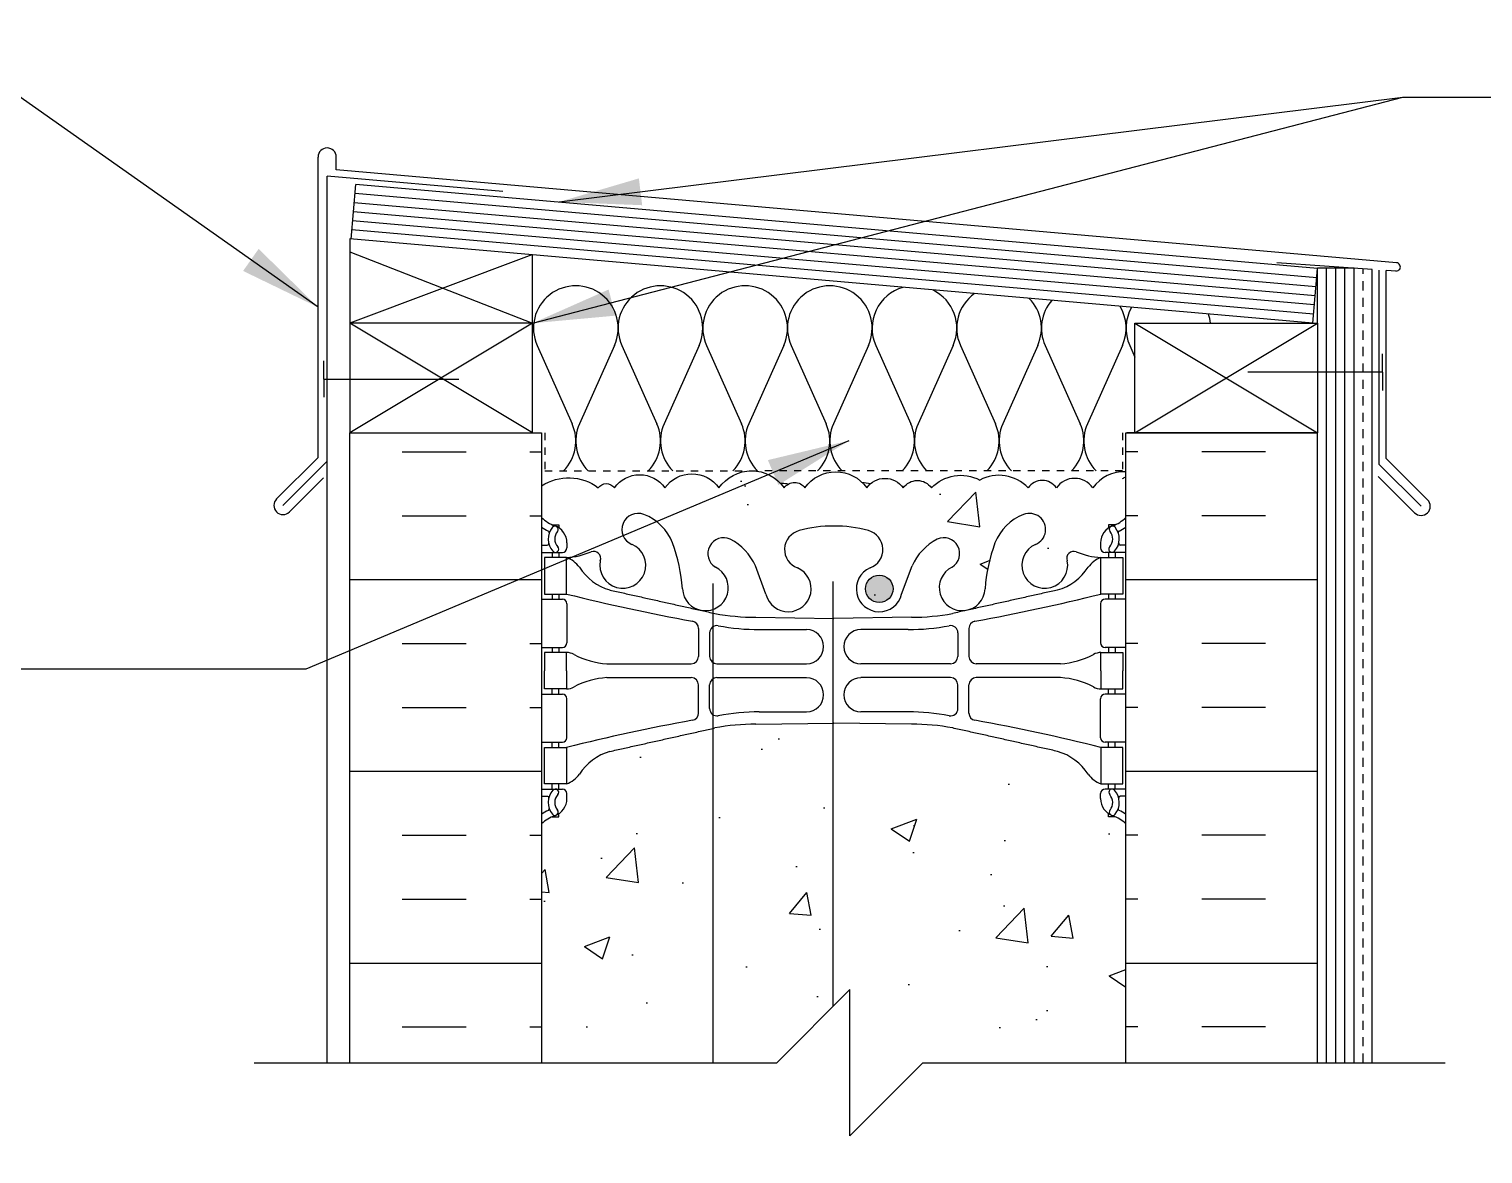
# Model space of a CAD drawing. Header units: inches. Extents: x 193.4 to 284.6, y 120.6 to 197.
# Drawn here: x 248.4 to 268.31, y 181.28 to 196.68 of the extents above; entities that cross this region are included whole.
import ezdxf

# ---------------------------------------------------------------- set-up
doc = ezdxf.new("R2010")
doc.units = ezdxf.units.IN
doc.header["$LTSCALE"] = 0.5
doc.header["$MEASUREMENT"] = 0
doc.linetypes.add('DASHED2', pattern=[0.375, 0.25, -0.125])
for name, color, linetype in [('HATCH', 12, 'Continuous'), ('line25', 2, 'Continuous'), ('LINE3', 3, 'Continuous'), ('LINE50', 5, 'Continuous'), ('LINE9', 9, 'Continuous'), ('TEXT', 4, 'Continuous'), ('Web_Edge', 9, 'Continuous')]:
    doc.layers.add(name, color=color, linetype=linetype)
doc.styles.add('DIM', font='romans.shx', dxfattribs={"width": 0.7})
doc.dimstyles.new('ext_12', dxfattribs={"dimscale": 12, "dimtxt": 0.09375, "dimasz": 0.09375, "dimexe": 0.09375, "dimexo": 0.0625, "dimgap": 0.0625, "dimtad": 1, "dimdec": 1, "dimzin": 2, "dimdsep": 46, "dimlunit": 4, "dimtxsty": 'DIM', "dimcen": 0.09, "dimdle": 0.09375, "dimclrt": 4, "dimadec": 0, "dimazin": 0, "dimtfac": 1, "dimtdec": 1, "dimtmove": 2, "dimatfit": 3, "dimfxl": 1, "dimfrac": 2, "dimtolj": 1, "dimtzin": 0, "dimarcsym": 0})

msp = doc.modelspace()

# ---------------------------------------------------------------- hatches: boundary and pattern name
at = {"layer": 'HATCH'}
h = msp.add_hatch(dxfattribs=at)
h.set_pattern_fill('INSUL', color=256, scale=7, style=0)
h.set_pattern_definition([(0, (-2670.7382, -222.982), (0, 2.625), []), (0, (-2670.7382, -222.107), (0, 2.625), [0.875, -0.875]), (0, (-2670.7382, -221.232), (0, 2.625), [0.875, -0.875])])
h.paths.add_polyline_path([(255.423, 191.155), (252.798, 191.155), (252.798, 182.53), (255.423, 182.53)])
h = msp.add_hatch(dxfattribs=at)
h.set_pattern_fill('INSUL', color=256, scale=7, style=0)
h.set_pattern_definition([(180, (3189.585, -222.982), (0, 2.625), []), (180, (3189.585, -222.107), (0, 2.625), [0.875, -0.875]), (180, (3189.585, -221.232), (0, 2.625), [0.875, -0.875])])
h.paths.add_polyline_path([(266.048, 191.155), (263.423, 191.155), (263.423, 182.53), (266.048, 182.53)])
h = msp.add_hatch(dxfattribs=at)
h.set_pattern_fill('AR-CONC', color=256, scale=0.5)
h.set_pattern_definition([(50, (0, 0), (3.5863, -0.31376), [0.375, -4.125]), (355, (0, 0), (-0.693757, 3.76096), [0.3, -3.3]), (100.4514, (0.299, -0.026), (2.892544, 3.4472), [0.3187, -3.50571]), (46.1842, (0, 1), (5.336207, -0.827596), [0.5625, -6.1875]), (96.6356, (0.4447, 0.931), (4.67331, 4.87059), [0.47805, -5.25857]), (351.1842, (0, 1), (4.67331, 4.87059), [0.45, -4.95]), (21, (0.5, 0.75), (2.984535, -2.013094), [0.375, -4.125]), (326, (0.5, 0.75), (1.216577, 3.62575), [0.3, -3.3]), (71.4514, (0.7487, 0.5822), (4.201112, 1.612656), [0.3187, -3.50571]), (37.5, (0, 0), (0.0607993, 1.6644693), [0, -3.26, 0, -3.35, 0, -3.3125]), (7.5, (0, 0), (1.315348, 1.972059), [0, -1.91, 0, -3.185, 0, -1.2625]), (327.5, (-1.115, 0), (2.669112, -0.1127744), [0, -1.25, 0, -3.9, 0, -5.175]), (317.5, (-1.615, 0), (2.915931, 0.500525), [0, -1.625, 0, -2.59, 0, -3.675])])
edge = h.paths.add_edge_path()
edge.add_arc((263.077, 146.44), 0.5, 46.2109, 66.4218)
edge.add_line((263.277, 146.899), (263.187, 146.899))
edge.add_line((263.187, 146.899), (263.187, 146.94))
edge.add_arc((263.327, 147.147), 0.25, 180, 235.9442, ccw=False)
edge.add_line((263.077, 147.147), (263.077, 147.215))
edge.add_arc((263.14, 147.215), 0.0625, 90, 180, ccw=False)
edge.add_line((263.14, 147.277), (263.187, 147.277))
edge.add_line((263.187, 147.277), (263.187, 147.347))
edge.add_line((263.187, 147.347), (263.082, 147.347))
edge.add_arc((263.205, 147.69), 0.364, 214.9775, 250.3387, ccw=False)
edge.add_arc((262.282, 147.079), 0.743, 32.7919, 73.8107)
edge.add_spline(control_points=[(262.489, 147.793), (261.052, 148.113)], knot_values=[0, 0, 1, 1], degree=1, periodic=0)
edge.add_arc((260.495, 145.182), 2.984, 79.2546, 90.0995)
edge.add_line((260.49, 148.166), (259.423, 148.181))
edge.add_line((259.423, 148.181), (258.357, 148.166))
edge.add_arc((258.352, 145.182), 2.984, 89.9005, 100.7454)
edge.add_spline(control_points=[(257.795, 148.113), (256.358, 147.793)], knot_values=[0, 0, 1, 1], degree=1, periodic=0)
edge.add_arc((256.565, 147.079), 0.743, 106.1893, 147.2081)
edge.add_arc((255.642, 147.69), 0.364, 289.6613, 325.0225, ccw=False)
edge.add_line((255.764, 147.347), (255.659, 147.347))
edge.add_line((255.659, 147.347), (255.659, 147.277))
edge.add_line((255.659, 147.277), (255.707, 147.277))
edge.add_arc((255.707, 147.215), 0.0625, 0, 90, ccw=False)
edge.add_line((255.769, 147.215), (255.769, 147.147))
edge.add_arc((255.519, 147.147), 0.25, 304.0558, 360, ccw=False)
edge.add_line((255.659, 146.94), (255.659, 146.899))
edge.add_line((255.659, 146.899), (255.569, 146.899))
edge.add_arc((255.769, 146.44), 0.5, 113.5782, 133.7891)
edge.add_line((255.423, 146.801), (255.423, 144.028))
edge.add_line((255.423, 144.028), (258.387, 144.028))
edge.add_line((258.387, 144.028), (259.387, 145.028))
edge.add_line((259.387, 145.028), (259.387, 143.028))
edge.add_line((259.387, 143.028), (260.387, 144.028))
edge.add_line((260.387, 144.028), (263.423, 144.028))
edge.add_line((263.423, 144.028), (263.423, 146.801))
h.paths.add_polyline_path([(263.423, 153.644), (263.343, 153.564), (263.253, 153.564), (263.223, 153.594), (263.073, 153.594, -0.414214), (263.023, 153.644), (262.923, 153.644), (262.923, 154.205, 0.390098), (262.648, 154.504), (259.44, 154.688, 0.020761), (259.423, 154.688, 0.020761), (259.407, 154.688), (256.199, 154.504, 0.390098), (255.923, 154.205), (255.923, 153.644), (255.823, 153.644, -0.414214), (255.773, 153.594), (255.623, 153.594), (255.593, 153.564), (255.503, 153.564), (255.423, 153.644), (255.423, 153.028), (255.423, 150.994, 0.088416), (255.569, 150.896), (255.659, 150.896), (255.659, 150.855, -0.249069), (255.769, 150.647), (255.769, 150.58, -0.414214), (255.707, 150.517), (255.659, 150.517), (255.659, 150.447), (255.764, 150.447, 0.087457), (256.102, 150.526, -0.638777), (256.226, 150.403, 2.087231), (256.66, 150.627, -1), (256.824, 151.036, -0.21345), (257.216, 150.647, -0.068226), (257.352, 150.019, 1.753171), (257.803, 150.315, -0.940793), (258.006, 150.699, -0.173075), (258.352, 150.332), (258.495, 149.945, 1.612474), (258.926, 150.305, -0.734872), (258.949, 150.816, -0.068475), (259.423, 150.878, -0.068475), (259.898, 150.816, -0.734872), (259.921, 150.305, 1.612474), (260.352, 149.945), (260.495, 150.332, -0.173075), (260.841, 150.699, -0.940793), (261.044, 150.315, 1.753171), (261.495, 150.019, -0.068226), (261.631, 150.647, -0.21345), (262.023, 151.036, -1), (262.187, 150.627, 2.087231), (262.62, 150.403, -0.638777), (262.745, 150.526, 0.087457), (263.082, 150.447), (263.187, 150.447), (263.187, 150.517), (263.14, 150.517, -0.414214), (263.077, 150.58), (263.077, 150.647, -0.249069), (263.187, 150.855), (263.187, 150.896), (263.277, 150.896, 0.088416), (263.423, 150.994), (263.423, 153.028)])
h.paths.add_polyline_path([(262.923, 156.484), (263.023, 156.484, -0.414214), (263.073, 156.534), (263.223, 156.534), (263.253, 156.564), (263.343, 156.564), (263.423, 156.484), (263.423, 156.673), (263.058, 156.673), (263.058, 157.346, 0.035013), (263.002, 157.276, 0.520567), (262.451, 157.159, 0.520567), (261.43, 157.254, 0.520567), (260.409, 157.159, 0.520567), (259.858, 157.276, 0.520567), (258.807, 157.276, 0.520567), (258.587, 157.276, 0.520567), (258.19, 157.276, 0.520567), (257.536, 157.276, 0.520567), (257.154, 157.276, 0.520567), (256.633, 157.276, 0.520567), (256.131, 157.276, 0.328601), (255.788, 157.392), (255.788, 156.673), (255.423, 156.673), (255.423, 156.484), (255.503, 156.564), (255.593, 156.564), (255.623, 156.534), (255.773, 156.534, -0.414214), (255.823, 156.484), (255.923, 156.484), (255.923, 155.923, 0.390098), (256.199, 155.624), (259.407, 155.44, 0.020761), (259.423, 155.44, 0.020761), (259.44, 155.44), (262.648, 155.624, 0.390098), (262.923, 155.923)])
h.paths.add_polyline_path([(262.923, 154.997), (262.923, 155.131, 0.438748), (262.599, 155.43), (259.807, 155.281, 0.390098), (259.623, 155.082), (259.623, 155.046, 0.390098), (259.807, 154.847), (262.599, 154.698, 0.438748)])
h.paths.add_polyline_path([(259.223, 155.046), (259.223, 155.082, 0.390098), (259.04, 155.281), (256.248, 155.43, 0.438748), (255.923, 155.131), (255.923, 154.997, 0.438748), (256.248, 154.698), (259.04, 154.847, 0.390098)])
h.paths.add_polyline_path([(263.423, 164.278), (263.423, 165.778), (282.319, 165.778), (282.319, 167.778), (263.423, 167.778), (263.423, 167.83, 0.04026), (263.399, 167.8, 0.520567), (262.745, 167.8, 0.520567), (262.363, 167.8, 0.520567), (261.841, 167.8, 0.520567), (261.34, 167.8, 0.297004), (261.031, 167.924, 0.297004), (260.722, 167.8, 0.520567), (260.221, 167.8, 0.520567), (259.699, 167.8, 0.520567), (259.317, 167.8, 0.520567), (258.663, 167.8, 0.520567), (258.266, 167.8, 0.520567), (258.046, 167.8, 0.520567), (256.996, 167.8, 0.520567), (256.445, 167.682, 0.411465), (255.423, 167.923), (255.423, 167.383), (255.788, 167.383), (255.788, 166.183), (255.423, 166.183), (255.423, 165.433), (255.788, 165.433), (255.788, 164.233), (255.423, 164.233), (255.423, 163.483), (255.788, 163.483), (255.788, 162.403), (255.423, 162.403), (255.423, 161.653), (255.788, 161.653), (255.788, 160.573), (255.423, 160.573), (255.423, 159.823), (255.788, 159.823), (255.788, 158.623), (255.423, 158.623), (255.423, 157.873), (255.788, 157.873), (255.788, 157.392, -0.328601), (256.131, 157.276, -0.520567), (256.633, 157.276, -0.520567), (257.154, 157.276, -0.520567), (257.536, 157.276, -0.520567), (258.19, 157.276, -0.520567), (258.587, 157.276, -0.520567), (258.807, 157.276, -0.520567), (259.858, 157.276, -0.520567), (260.409, 157.159, -0.520567), (261.43, 157.254, -0.520567), (262.451, 157.159, -0.520567), (263.002, 157.276, -0.035013), (263.058, 157.346), (263.058, 157.873), (263.423, 157.873), (263.423, 159.778)])
h.paths.add_polyline_path([(262.923, 168.669, 0.390098), (262.648, 168.968), (259.44, 169.152, 0.020761), (259.423, 169.152, 0.020761), (259.407, 169.152), (256.199, 168.968, 0.390098), (255.923, 168.669), (255.923, 168.108), (255.823, 168.108, -0.414214), (255.773, 168.058), (255.623, 168.058), (255.593, 168.028), (255.503, 168.028), (255.423, 168.108), (255.423, 167.923, -0.411465), (256.445, 167.682, -0.520567), (256.996, 167.8, -0.520567), (258.046, 167.8, -0.520567), (258.266, 167.8, -0.520567), (258.663, 167.8, -0.520567), (259.317, 167.8, -0.520567), (259.699, 167.8, -0.520567), (260.221, 167.8, -0.520567), (260.722, 167.8, -0.297004), (261.031, 167.924, -0.297004), (261.34, 167.8, -0.520567), (261.841, 167.8, -0.520567), (262.363, 167.8, -0.520567), (262.745, 167.8, -0.520567), (263.399, 167.8, -0.04026), (263.423, 167.83), (263.423, 168.108), (263.343, 168.028), (263.253, 168.028), (263.223, 168.058), (263.073, 168.058, -0.414214), (263.023, 168.108), (262.923, 168.108)])
h.paths.add_polyline_path([(259.04, 169.745), (256.248, 169.894, 0.438748), (255.923, 169.595), (255.923, 169.461, 0.438748), (256.248, 169.162), (259.04, 169.311, 0.390098), (259.223, 169.51), (259.223, 169.546, 0.390098)])
h.paths.add_polyline_path([(262.599, 169.894), (259.807, 169.745, 0.390098), (259.623, 169.546), (259.623, 169.51, 0.390098), (259.807, 169.311), (262.599, 169.162, 0.438748), (262.923, 169.461), (262.923, 169.595, 0.438748)])
h.paths.add_polyline_path([(263.423, 173.062, 0.088416), (263.277, 173.16), (263.187, 173.16), (263.187, 173.201, -0.249069), (263.077, 173.409), (263.077, 173.476, -0.414214), (263.14, 173.539), (263.187, 173.539), (263.187, 173.609), (263.082, 173.609, 0.087457), (262.745, 173.53, -0.638777), (262.62, 173.653, 2.087231), (262.187, 173.428, -1), (262.023, 173.02, -0.21345), (261.631, 173.409, -0.068226), (261.495, 174.037, 1.753171), (261.044, 173.74, -0.940793), (260.841, 173.357, -0.173075), (260.495, 173.724), (260.352, 174.111, 1.612474), (259.921, 173.751, -0.734872), (259.898, 173.24, -0.068475), (259.423, 173.178, -0.068475), (258.949, 173.24, -0.734872), (258.926, 173.751, 1.612474), (258.495, 174.111), (258.352, 173.724, -0.173075), (258.006, 173.357, -0.940793), (257.803, 173.74, 1.753171), (257.352, 174.037, -0.068226), (257.216, 173.409, -0.21345), (256.824, 173.02, -1), (256.66, 173.428, 2.087231), (256.226, 173.653, -0.638777), (256.102, 173.53, 0.087457), (255.764, 173.609), (255.659, 173.609), (255.659, 173.539), (255.707, 173.539, -0.414214), (255.769, 173.476), (255.769, 173.409, -0.249069), (255.659, 173.201), (255.659, 173.16), (255.569, 173.16, 0.088416), (255.423, 173.062), (255.423, 171.028), (255.423, 170.948), (255.503, 171.028), (255.593, 171.028), (255.623, 170.998), (255.773, 170.998, -0.414214), (255.823, 170.948), (255.923, 170.948), (255.923, 170.387, 0.390098), (256.199, 170.088), (259.407, 169.904, 0.020761), (259.423, 169.904, 0.020761), (259.44, 169.904), (262.648, 170.088, 0.390098), (262.923, 170.387), (262.923, 170.948), (263.023, 170.948, -0.414214), (263.073, 170.998), (263.223, 170.998), (263.253, 171.028), (263.343, 171.028), (263.423, 170.948), (263.423, 171.028)])
h.paths.add_polyline_path([(263.423, 180.03), (260.642, 180.03), (259.642, 179.03), (259.642, 181.03), (258.642, 180.03), (255.423, 180.03), (255.423, 177.255, 0.088416), (255.569, 177.157), (255.659, 177.157), (255.659, 177.116, -0.249069), (255.769, 176.909), (255.769, 176.841, -0.414214), (255.707, 176.779), (255.659, 176.779), (255.659, 176.709), (255.764, 176.709), (255.764, 176.209, 0.015618), (257.489, 175.837, -0.362164), (257.571, 175.739), (257.571, 175.354, -0.414015), (257.472, 175.254), (256.317, 175.253, -0.104585), (255.856, 175.386, 0.109113), (255.764, 175.409), (255.764, 175.159), (255.764, 174.909, 0.109113), (255.856, 174.931, -0.104585), (256.317, 175.064), (257.472, 175.063, -0.414015), (257.571, 174.963), (257.571, 174.578, -0.362164), (257.489, 174.48, 0.015618), (255.764, 174.109), (255.764, 173.609, -0.087457), (256.102, 173.53, 0.638777), (256.226, 173.653, -2.126461), (256.652, 173.425, 0.951577), (256.812, 173.016, 0.218393), (257.216, 173.409, 0.068226), (257.352, 174.037, -1.753171), (257.803, 173.74, 0.940793), (258.006, 173.357, 0.173075), (258.352, 173.724), (258.495, 174.111, -1.612474), (258.926, 173.751, 0.726929), (258.944, 173.241, 0.06927), (259.423, 173.178, 0.06927), (259.903, 173.241, 0.726929), (259.921, 173.751, -1.612474), (260.352, 174.111), (260.495, 173.724, 0.173075), (260.841, 173.357, 0.940793), (261.044, 173.74, -1.753171), (261.495, 174.037, 0.068226), (261.631, 173.409, 0.218393), (262.035, 173.016, 0.951577), (262.195, 173.425, -2.126461), (262.62, 173.653, 0.638777), (262.745, 173.53, -0.087457), (263.082, 173.609), (263.082, 174.109, 0.015618), (261.357, 174.48, -0.362164), (261.275, 174.578), (261.275, 174.963, -0.414015), (261.375, 175.063), (262.53, 175.064, -0.104585), (262.991, 174.931, 0.109113), (263.082, 174.909), (263.082, 175.159), (263.082, 175.409, 0.109113), (262.991, 175.386, -0.104585), (262.53, 175.253), (261.375, 175.254, -0.414015), (261.275, 175.354), (261.275, 175.739, -0.362164), (261.357, 175.837, 0.015618), (263.082, 176.209), (263.082, 176.709), (263.187, 176.709), (263.187, 176.779), (263.14, 176.779, -0.414214), (263.077, 176.841), (263.077, 176.909, -0.249069), (263.187, 177.116), (263.187, 177.157), (263.277, 177.157, 0.088416), (263.423, 177.255)])
h.paths.add_polyline_path([(259.051, 175.722, -1), (259.051, 175.254), (257.824, 175.254, -0.414214), (257.724, 175.354), (257.724, 175.677, -0.470273), (257.843, 175.775, 0.047355), (258.404, 175.722)], flags=16)
h.paths.add_polyline_path([(259.796, 175.722), (260.443, 175.722, 0.047355), (261.004, 175.775, -0.470273), (261.123, 175.677), (261.123, 175.354, -0.414214), (261.023, 175.254), (259.796, 175.254, -1)], flags=16)
h.paths.add_polyline_path([(259.051, 175.063, -1), (259.051, 174.595), (258.404, 174.595, 0.047355), (257.843, 174.542, -0.470273), (257.724, 174.64), (257.724, 174.963, -0.414214), (257.824, 175.063)], flags=16)
h.paths.add_polyline_path([(259.796, 175.063), (261.023, 175.063, -0.414214), (261.123, 174.963), (261.123, 174.64, -0.470273), (261.004, 174.542, 0.047355), (260.443, 174.595), (259.796, 174.595, -1)], flags=16)
edge = h.paths.add_edge_path()
edge.add_arc((263.077, 185.44), 0.5, 46.2109, 66.4218)
edge.add_line((263.277, 185.898), (263.187, 185.898))
edge.add_line((263.187, 185.898), (263.187, 185.94))
edge.add_arc((263.327, 186.147), 0.25, 180, 235.9442, ccw=False)
edge.add_line((263.077, 186.147), (263.077, 186.214))
edge.add_arc((263.14, 186.214), 0.0625, 90, 180, ccw=False)
edge.add_line((263.14, 186.277), (263.187, 186.277))
edge.add_line((263.187, 186.277), (263.187, 186.347))
edge.add_line((263.187, 186.347), (263.082, 186.347))
edge.add_arc((263.205, 186.69), 0.364, 214.9775, 250.3387, ccw=False)
edge.add_arc((262.282, 186.078), 0.743, 32.7919, 73.8107)
edge.add_spline(control_points=[(262.489, 186.792), (261.052, 187.113)], knot_values=[0, 0, 1, 1], degree=1, periodic=0)
edge.add_arc((260.495, 184.181), 2.984, 79.2546, 90.0995)
edge.add_line((260.49, 187.165), (259.423, 187.181))
edge.add_line((259.423, 187.181), (258.357, 187.165))
edge.add_arc((258.352, 184.181), 2.984, 89.9005, 100.7454)
edge.add_spline(control_points=[(257.795, 187.113), (256.358, 186.792)], knot_values=[0, 0, 1, 1], degree=1, periodic=0)
edge.add_arc((256.565, 186.078), 0.743, 106.1893, 147.2081)
edge.add_arc((255.642, 186.69), 0.364, 289.6613, 325.0225, ccw=False)
edge.add_line((255.764, 186.347), (255.659, 186.347))
edge.add_line((255.659, 186.347), (255.659, 186.277))
edge.add_line((255.659, 186.277), (255.707, 186.277))
edge.add_arc((255.707, 186.214), 0.0625, 0, 90, ccw=False)
edge.add_line((255.769, 186.214), (255.769, 186.147))
edge.add_arc((255.519, 186.147), 0.25, 304.0558, 360, ccw=False)
edge.add_line((255.659, 185.94), (255.659, 185.898))
edge.add_line((255.659, 185.898), (255.569, 185.898))
edge.add_arc((255.769, 185.44), 0.5, 113.5782, 133.7891)
edge.add_line((255.423, 185.801), (255.423, 182.53))
edge.add_line((255.423, 182.53), (258.642, 182.53))
edge.add_line((258.642, 182.53), (259.642, 183.53))
edge.add_line((259.642, 183.53), (259.642, 181.53))
edge.add_line((259.642, 181.53), (260.642, 182.53))
edge.add_line((260.642, 182.53), (263.423, 182.53))
edge.add_line((263.423, 182.53), (263.423, 185.801))
h.paths.add_polyline_path([(263.423, 190.621, 0.259173), (262.972, 190.401, 0.520567), (262.472, 190.401, 0.520567), (262.085, 190.401, 0.336749), (261.423, 190.507, 0.336749), (260.761, 190.401, 0.520567), (260.375, 190.401, 0.520567), (259.875, 190.401, 0.520567), (259.028, 190.401, 0.520567), (258.746, 190.401, 0.520567), (257.851, 190.401, 0.520567), (257.112, 190.401, 0.520567), (256.419, 190.401, 0.520567), (256.198, 190.401, 0.321585), (255.423, 190.427), (255.423, 189.993, 0.088416), (255.569, 189.896), (255.659, 189.896), (255.659, 189.854, -0.249069), (255.769, 189.647), (255.769, 189.579, -0.414214), (255.707, 189.517), (255.659, 189.517), (255.659, 189.447), (255.764, 189.447, 0.085348), (256.094, 189.522, -0.669601), (256.226, 189.402, 2.087231), (256.66, 189.627, -1), (256.824, 190.036, -0.21345), (257.216, 189.646, -0.069923), (257.353, 189.003, 1.702394), (257.803, 189.315, -0.940793), (258.006, 189.698, -0.173075), (258.352, 189.332), (258.495, 188.945, 1.612474), (258.926, 189.304, -0.734872), (258.949, 189.815, -0.068475), (259.423, 189.878, -0.068475), (259.898, 189.815, -0.734872), (259.921, 189.304, 1.612474), (260.352, 188.945), (260.495, 189.332, -0.173075), (260.841, 189.698, -0.940793), (261.044, 189.315, 1.702394), (261.494, 189.003, -0.069923), (261.631, 189.646, -0.21345), (262.023, 190.036, -1), (262.187, 189.627, 2.087231), (262.62, 189.402, -0.669601), (262.753, 189.522, 0.085348), (263.082, 189.447), (263.187, 189.447), (263.187, 189.517), (263.14, 189.517, -0.414214), (263.077, 189.579), (263.077, 189.647, -0.249069), (263.187, 189.854), (263.187, 189.896), (263.277, 189.896, 0.088416), (263.423, 189.993)])
at = {"layer": 'LINE3'}
h = msp.add_hatch(color=256, dxfattribs=at)
h.paths.add_polyline_path([(260.232, 189.052, 0.831395), (259.863, 189.052)])
h.paths.add_polyline_path([(260.235, 189.018, 0.045935), (260.232, 189.052), (259.863, 189.052, 0.045935), (259.86, 189.018, 1)])

# ---------------------------------------------------------------- linework, layer by layer
at = {"layer": 'HATCH'}
for p, q in [((252.361, 190.818), (252.361, 194.93)), ((252.611, 194.754), (252.611, 194.93)), ((267.13, 193.484), (252.611, 194.754)), ((252.486, 190.766), (252.486, 194.671)), ((254.89, 194.461), (252.486, 194.671)), ((266.037, 193.278), (252.868, 194.43)), ((266.015, 193.029), (252.846, 194.181)), ((266.026, 193.154), (252.857, 194.306)), ((265.994, 192.78), (252.824, 193.932)), ((266.004, 192.905), (252.835, 194.057)), ((252.798, 193.634), (255.298, 192.655)), ((255.288, 193.591), (252.798, 192.655)), ((266.798, 193.389), (265.491, 193.481)), ((266.173, 182.53), (266.173, 193.407)), ((266.298, 182.53), (266.298, 193.407)), ((266.423, 182.53), (266.423, 193.407)), ((266.798, 182.53), (266.798, 193.389)), ((266.892, 190.722), (266.892, 193.382)), ((267.123, 193.37), (266.986, 193.378)), ((266.986, 190.805), (266.986, 193.378)), ((255.298, 191.155), (252.798, 192.655)), ((255.298, 192.655), (252.798, 191.155)), ((263.548, 191.155), (266.048, 192.655)), ((263.548, 192.655), (266.048, 191.155)), ((255.361, 192.352), (255.841, 191.279)), ((256.42, 192.352), (255.941, 191.278)), ((256.521, 192.352), (257, 191.279)), ((257.579, 192.352), (257.101, 191.278)), ((257.68, 192.352), (258.16, 191.279)), ((258.739, 192.352), (258.26, 191.278)), ((258.839, 192.352), (259.319, 191.279)), ((259.898, 192.352), (259.419, 191.278)), ((259.999, 192.352), (260.478, 191.279)), ((261.058, 192.352), (260.579, 191.278)), ((261.158, 192.352), (261.637, 191.279)), ((262.217, 192.352), (261.738, 191.278)), ((262.318, 192.352), (262.797, 191.279)), ((263.377, 192.352), (262.898, 191.278)), ((263.477, 192.352), (263.548, 192.192)), ((252.361, 190.818), (251.792, 190.249)), ((252.486, 190.766), (251.881, 190.161)), ((266.986, 190.805), (267.555, 190.236)), ((252.436, 190.539), (251.969, 190.073)), ((266.879, 190.558), (267.378, 190.059)), ((266.892, 190.722), (267.466, 190.148))]:
    msp.add_line(p, q, dxfattribs=at)
at = {"layer": 'HATCH', "color": 6, "linetype": 'DASHED2', "ltscale": 0.5}
for points in [[(254.111, 191.155), (255.467, 191.155), (255.467, 190.635), (258.423, 190.635)], [(264.736, 191.155), (263.379, 191.155), (263.379, 190.635), (258.423, 190.635)]]:
    msp.add_lwpolyline(points, dxfattribs=at)
at = {"layer": 'HATCH'}
for points in [[(255.423, 190.427, -0.321585), (256.198, 190.401, -0.520567), (256.419, 190.401, -0.520567), (257.112, 190.401, -0.520567), (257.851, 190.401, -0.520567), (258.746, 190.401, -0.520567), (259.028, 190.401, -0.520567), (259.875, 190.401, -0.520567), (260.375, 190.401, -0.520567), (260.761, 190.401, -0.336749), (261.423, 190.507)], [(263.423, 190.621, 0.259173), (262.972, 190.401, 0.520567), (262.472, 190.401, 0.520567), (262.085, 190.401, 0.336749), (261.423, 190.507)]]:
    msp.add_lwpolyline(points, format="xyb", dxfattribs=at)
for centre, radius, start, end in [((252.486, 194.93), 0.125, 0, 180), ((267.126, 193.427), 0.0568, 266.6389, 86.6389), ((255.891, 192.588), 0.58, 335.9664, 204.0694), ((257.05, 192.588), 0.58, 335.9664, 204.0694), ((258.21, 192.588), 0.58, 335.9664, 204.0694), ((259.369, 192.588), 0.58, 335.9664, 204.0694), ((260.528, 192.588), 0.58, 105.7564, 204.0694), ((260.528, 192.588), 0.58, 335.9664, 64.2436), ((261.687, 192.588), 0.58, 125.4605, 204.0694), ((261.687, 192.588), 0.58, 335.9664, 44.5395), ((262.847, 192.588), 0.58, 139.088, 204.0694), ((262.847, 192.588), 0.58, 335.9664, 30.912), ((264.006, 192.588), 0.58, 150.6506, 204.0694), ((264.006, 192.588), 0.58, 6.6407, 19.3494), ((255.311, 191.042), 0.58, 315.3149, 24.0694), ((256.471, 191.042), 0.58, 155.9664, 224.6851), ((256.471, 191.042), 0.58, 315.3149, 24.0694), ((257.63, 191.042), 0.58, 155.9664, 224.6851), ((257.63, 191.042), 0.58, 315.3149, 24.0694), ((258.79, 191.042), 0.58, 155.9664, 224.6851), ((258.789, 191.042), 0.58, 315.3149, 24.0694), ((259.949, 191.042), 0.58, 155.9664, 224.6851), ((259.949, 191.042), 0.58, 315.3149, 24.0694), ((261.108, 191.042), 0.58, 155.9664, 224.6851), ((261.108, 191.042), 0.58, 315.3149, 24.0694), ((262.268, 191.042), 0.58, 155.9664, 224.6851), ((262.268, 191.042), 0.58, 315.3149, 24.0694), ((263.427, 191.042), 0.58, 155.9664, 224.6851), ((263.108, 191.042), 0.58, 297.6798, 302.977), ((258.789, 191.042), 0.58, 259.8878, 270), ((259.949, 191.042), 0.58, 255.8368, 268.3302), ((251.881, 190.161), 0.125, 135, 315), ((267.466, 190.148), 0.125, 225, 45)]:
    msp.add_arc(centre, radius, start, end, dxfattribs=at)
at = {"layer": 'line25'}
for p, q in [((252.814, 193.808), (252.879, 194.555)), ((266.048, 193.403), (252.879, 194.555)), ((252.798, 193.809), (252.798, 191.155)), ((265.983, 192.655), (252.798, 193.809)), ((255.298, 191.155), (255.298, 193.59)), ((265.983, 192.655), (266.048, 193.403)), ((266.048, 192.655), (266.048, 193.407)), ((266.548, 193.407), (266.048, 193.407)), ((266.548, 182.53), (266.548, 193.407)), ((255.298, 192.655), (252.798, 192.655)), ((255.423, 191.155), (255.423, 182.53)), ((263.423, 182.53), (263.423, 191.155))]:
    msp.add_line(p, q, dxfattribs=at)
msp.add_lwpolyline([(266.048, 192.655), (266.048, 191.155), (263.548, 191.155), (263.548, 192.655)], close=True, dxfattribs=at)
at = {"layer": 'LINE3'}
for p, q in [((257.774, 182.53), (257.774, 189.091)), ((259.416, 183.305), (259.416, 189.12))]:
    msp.add_line(p, q, dxfattribs=at)
msp.add_circle((260.047, 189.018), 0.188, dxfattribs=at)
at = {"layer": 'LINE50', "color": 9, "linetype": 'DASHED2'}
msp.add_line((266.673, 182.53), (266.673, 193.398), dxfattribs=at)
at = {"layer": 'LINE50'}
for p, q in [((252.798, 191.155), (255.423, 191.155)), ((252.798, 182.53), (252.798, 191.155)), ((263.423, 191.155), (266.048, 191.155)), ((266.048, 182.53), (266.048, 191.155))]:
    msp.add_line(p, q, dxfattribs=at)
at = {"layer": 'LINE9'}
for p, q in [((252.441, 191.891), (252.441, 192.141)), ((266.939, 191.985), (266.939, 192.235)), ((266.939, 191.985), (265.093, 191.985)), ((266.939, 191.985), (266.939, 191.735)), ((252.441, 191.891), (254.287, 191.891)), ((252.441, 191.891), (252.441, 191.641)), ((252.486, 182.53), (252.486, 190.766)), ((258.642, 182.53), (259.642, 183.53)), ((259.642, 181.53), (259.642, 183.53)), ((251.486, 182.53), (258.642, 182.53)), ((260.642, 182.53), (259.642, 181.53)), ((260.642, 182.53), (267.798, 182.53))]:
    msp.add_line(p, q, dxfattribs=at)
at = {"layer": 'Web_Edge'}
for p, q in [((255.569, 189.896), (255.659, 189.896)), ((255.659, 189.896), (255.659, 189.854)), ((263.277, 189.896), (263.187, 189.896)), ((263.187, 189.896), (263.187, 189.854)), ((255.423, 189.617), (255.501, 189.617)), ((255.769, 189.647), (255.769, 189.579)), ((263.077, 189.647), (263.077, 189.579)), ((263.423, 189.617), (263.346, 189.617)), ((255.423, 189.517), (255.707, 189.517)), ((255.569, 189.517), (255.569, 189.447)), ((255.659, 189.517), (255.659, 189.447)), ((263.423, 189.517), (263.14, 189.517)), ((263.187, 189.517), (263.187, 189.447)), ((263.277, 189.517), (263.277, 189.447)), ((258.495, 188.945), (258.352, 189.332)), ((260.352, 188.945), (260.495, 189.332)), ((255.569, 188.947), (255.569, 188.877)), ((255.659, 188.947), (255.659, 188.877)), ((263.187, 188.947), (263.187, 188.877)), ((263.277, 188.947), (263.277, 188.877)), ((255.423, 188.877), (255.707, 188.877)), ((255.769, 188.814), (255.769, 188.279)), ((263.077, 188.814), (263.077, 188.279)), ((263.423, 188.877), (263.14, 188.877)), ((258.357, 188.629), (259.423, 188.613)), ((260.49, 188.629), (259.423, 188.613)), ((257.571, 188.477), (257.571, 188.092)), ((257.724, 188.415), (257.724, 188.092)), ((258.404, 188.461), (259.051, 188.461)), ((260.443, 188.461), (259.796, 188.461)), ((261.123, 188.415), (261.123, 188.092)), ((261.275, 188.477), (261.275, 188.092)), ((255.423, 188.217), (255.707, 188.217)), ((255.569, 188.217), (255.569, 188.147)), ((255.659, 188.217), (255.659, 188.147)), ((263.423, 188.217), (263.14, 188.217)), ((263.187, 188.217), (263.187, 188.147)), ((263.277, 188.217), (263.277, 188.147)), ((256.317, 187.991), (257.472, 187.992)), ((257.824, 187.992), (259.051, 187.992)), ((261.023, 187.992), (259.796, 187.992)), ((262.53, 187.991), (261.375, 187.992)), ((256.317, 187.802), (257.472, 187.802)), ((257.824, 187.802), (259.051, 187.802)), ((261.023, 187.802), (259.796, 187.802)), ((262.53, 187.802), (261.375, 187.802)), ((255.423, 187.577), (255.707, 187.577)), ((255.569, 187.577), (255.569, 187.647)), ((255.659, 187.577), (255.659, 187.647)), ((257.571, 187.317), (257.571, 187.702)), ((257.724, 187.379), (257.724, 187.702)), ((261.123, 187.379), (261.123, 187.702)), ((261.275, 187.317), (261.275, 187.702)), ((263.423, 187.577), (263.14, 187.577)), ((263.187, 187.577), (263.187, 187.647)), ((263.277, 187.577), (263.277, 187.647)), ((255.769, 186.979), (255.769, 187.514)), ((263.077, 186.979), (263.077, 187.514)), ((258.357, 187.165), (259.423, 187.181)), ((258.404, 187.333), (259.051, 187.333)), ((260.49, 187.165), (259.423, 187.181)), ((260.443, 187.333), (259.796, 187.333)), ((255.423, 186.917), (255.707, 186.917)), ((255.569, 186.847), (255.569, 186.917)), ((255.659, 186.847), (255.659, 186.917)), ((263.423, 186.917), (263.14, 186.917)), ((263.187, 186.847), (263.187, 186.917)), ((263.277, 186.847), (263.277, 186.917)), ((255.423, 186.277), (255.707, 186.277)), ((255.423, 186.177), (255.501, 186.177)), ((255.569, 186.277), (255.569, 186.347)), ((255.659, 186.277), (255.659, 186.347)), ((255.769, 186.147), (255.769, 186.214)), ((263.077, 186.147), (263.077, 186.214)), ((263.423, 186.277), (263.14, 186.277)), ((263.187, 186.277), (263.187, 186.347)), ((263.277, 186.277), (263.277, 186.347)), ((263.423, 186.177), (263.346, 186.177)), ((255.569, 185.898), (255.659, 185.898)), ((255.659, 185.898), (255.659, 185.94)), ((263.187, 185.898), (263.187, 185.94)), ((263.277, 185.898), (263.187, 185.898))]:
    msp.add_line(p, q, dxfattribs=at)
for points in [[(255.464, 188.947), (255.764, 188.947), (255.764, 189.447), (255.464, 189.447)], [(263.382, 188.947), (263.082, 188.947), (263.082, 189.447), (263.382, 189.447)], [(255.464, 186.847), (255.764, 186.847), (255.764, 186.347), (255.464, 186.347)], [(263.382, 186.847), (263.082, 186.847), (263.082, 186.347), (263.382, 186.347)]]:
    msp.add_lwpolyline(points, close=True, dxfattribs=at)
for points in [[(255.764, 187.897), (255.764, 188.147), (255.464, 188.147), (255.464, 187.897)], [(263.082, 187.897), (263.082, 188.147), (263.382, 188.147), (263.382, 187.897)], [(255.764, 187.897), (255.764, 187.647), (255.464, 187.647), (255.464, 187.897)], [(263.082, 187.897), (263.082, 187.647), (263.382, 187.647), (263.382, 187.897)]]:
    msp.add_lwpolyline(points, dxfattribs=at)
for centre, radius, start, end in [((255.769, 190.354), 0.5, 226.2109, 250.5288), ((256.742, 189.831), 0.22, 68.1963, 248.1963), ((256.585, 189.402), 0.677, 21.1239, 69.3197), ((262.262, 189.402), 0.677, 110.6803, 158.8761), ((262.105, 189.831), 0.22, 291.8037, 111.8037), ((263.077, 190.354), 0.5, 289.4712, 313.7891), ((255.769, 190.354), 0.6, 234.7832, 245.0748), ((255.763, 189.701), 0.25, 140.1145, 222.4609), ((255.507, 189.791), 0.021, 343.464, 63.9957), ((255.605, 189.832), 0.045, 321.448, 139.1879), ((255.519, 189.647), 0.25, 0, 70.5288), ((255.763, 189.701), 0.16, 140.0001, 222.4609), ((259.018, 189.556), 0.268, 104.7892, 250.0338), ((259.412, 188.124), 1.754, 89.6229, 105.2918), ((259.435, 188.124), 1.754, 74.7082, 90.3771), ((259.829, 189.556), 0.268, 289.9662, 75.2108), ((263.327, 189.647), 0.25, 109.4712, 180), ((263.241, 189.832), 0.045, 40.8121, 218.552), ((263.084, 189.701), 0.16, 317.5391, 39.9999), ((263.084, 189.701), 0.25, 317.5391, 39.8855), ((263.339, 189.791), 0.021, 116.0043, 196.536), ((263.077, 190.354), 0.6, 294.9252, 305.2168), ((255.501, 189.637), 0.0196, 269.4032, 15.4901), ((255.612, 189.563), 0.045, 222.4609, 42.4609), ((255.707, 189.579), 0.0625, 270, 0), ((256.534, 189.34), 0.314, 168.5886, 66.1916), ((254.994, 188.837), 2.365, 4.3895, 20.0015), ((257.916, 189.5), 0.217, 65.5264, 238.537), ((257.665, 189.03), 0.75, 23.6938, 62.9705), ((261.182, 189.03), 0.75, 117.0295, 156.3062), ((260.931, 189.5), 0.217, 301.463, 114.4736), ((263.853, 188.837), 2.365, 159.9985, 175.6105), ((262.313, 189.34), 0.314, 113.8084, 11.4114), ((263.14, 189.579), 0.0625, 180, 270), ((263.235, 189.563), 0.045, 137.5391, 317.5391), ((263.345, 189.637), 0.0196, 164.5099, 270.5968), ((255.71, 190.443), 0.997, 273.1538, 293.1467), ((255.642, 189.104), 0.364, 34.9775, 70.3387), ((256.135, 189.435), 0.0968, 340.1551, 110.4331), ((262.711, 189.435), 0.0968, 69.5669, 199.8449), ((263.137, 190.443), 0.997, 246.8533, 266.8462), ((263.205, 189.104), 0.364, 109.6613, 145.0225), ((256.565, 189.716), 0.743, 212.7919, 253.8107), ((257.665, 189.033), 0.314, 182.7357, 63.9348), ((258.8, 189.018), 0.314, 193.4146, 66.1916), ((260.047, 189.018), 0.314, 113.8084, 346.5854), ((261.182, 189.033), 0.314, 116.0652, 357.2643), ((262.282, 189.716), 0.743, 286.1893, 327.2081), ((262.573, 216.367), 28.253, 256.0552, 259.6343), ((256.274, 216.367), 28.253, 280.3657, 283.9448), ((255.707, 188.814), 0.0625, 0, 90), ((263.14, 188.814), 0.0625, 90, 180), ((257.471, 188.477), 0.1, 360, 79.6343), ((258.352, 191.613), 2.984, 259.2546, 270.0995), ((260.495, 191.613), 2.984, 269.9005, 280.7454), ((261.375, 188.477), 0.1, 100.3657, 180), ((257.824, 188.415), 0.1, 79.2546, 180), ((258.399, 191.445), 2.984, 259.2546, 270.0995), ((259.051, 188.227), 0.234, 270, 90), ((259.796, 188.227), 0.234, 90, 270), ((260.448, 191.445), 2.984, 269.9005, 280.7454), ((261.023, 188.415), 0.1, 0, 100.7454), ((255.707, 188.279), 0.0625, 270, 0), ((255.76, 187.928), 0.219, 60.4937, 88.92), ((263.087, 187.928), 0.219, 91.08, 119.5063), ((263.14, 188.279), 0.0625, 180, 270), ((256.402, 189.148), 1.16, 242.5844, 265.8032), ((257.471, 188.092), 0.1, 270.0388, 360), ((257.824, 188.092), 0.1, 180, 270), ((261.023, 188.092), 0.1, 270, 0), ((261.375, 188.092), 0.1, 180, 269.9612), ((262.445, 189.148), 1.16, 274.1968, 297.4156), ((256.402, 186.646), 1.16, 94.1968, 117.4156), ((257.471, 187.702), 0.1, 0, 89.9612), ((257.824, 187.702), 0.1, 90, 180), ((259.051, 187.567), 0.234, 270, 90), ((259.796, 187.567), 0.234, 90, 270), ((261.023, 187.702), 0.1, 0, 90), ((261.375, 187.702), 0.1, 90.0388, 180), ((262.445, 186.646), 1.16, 62.5844, 85.8032), ((255.707, 187.514), 0.0625, 0, 90), ((255.76, 187.866), 0.219, 271.08, 299.5063), ((263.087, 187.866), 0.219, 240.4937, 268.92), ((263.14, 187.514), 0.0625, 90, 180), ((257.824, 187.379), 0.1, 180, 280.7454), ((261.023, 187.379), 0.1, 259.2546, 0), ((262.573, 159.427), 28.253, 100.3657, 103.9448), ((257.471, 187.317), 0.1, 280.3657, 0), ((258.352, 184.181), 2.984, 89.9005, 100.7454), ((258.399, 184.349), 2.984, 89.9005, 100.7454), ((260.448, 184.349), 2.984, 79.2546, 90.0995), ((260.495, 184.181), 2.984, 79.2546, 90.0995), ((261.375, 187.317), 0.1, 180, 259.6343), ((256.274, 159.427), 28.253, 76.0552, 79.6343), ((255.707, 186.979), 0.0625, 270, 0), ((263.14, 186.979), 0.0625, 180, 270), ((256.565, 186.078), 0.743, 106.1893, 147.2081), ((262.282, 186.078), 0.743, 32.7919, 73.8107), ((255.642, 186.69), 0.364, 289.6613, 325.0225), ((263.205, 186.69), 0.364, 214.9775, 250.3387), ((255.501, 186.157), 0.0196, 344.5099, 90.5968), ((255.763, 186.092), 0.25, 137.5391, 219.8855), ((255.612, 186.231), 0.045, 317.5391, 137.5391), ((255.763, 186.092), 0.16, 137.5391, 219.9999), ((255.707, 186.214), 0.0625, 360, 90), ((263.14, 186.214), 0.0625, 90, 180), ((263.235, 186.231), 0.045, 42.4609, 222.4609), ((263.084, 186.092), 0.16, 320.0001, 42.4609), ((263.084, 186.092), 0.25, 320.1145, 42.4609), ((263.345, 186.157), 0.0196, 89.4032, 195.4901), ((255.769, 185.44), 0.6, 114.9252, 125.2168), ((255.507, 186.003), 0.021, 296.0043, 16.536), ((255.605, 185.961), 0.045, 220.8121, 38.552), ((255.519, 186.147), 0.25, 289.4712, 360), ((263.327, 186.147), 0.25, 180, 250.5288), ((263.241, 185.961), 0.045, 141.448, 319.1879), ((263.339, 186.003), 0.021, 163.464, 243.9957), ((263.077, 185.44), 0.6, 54.7832, 65.0748), ((255.769, 185.44), 0.5, 109.4712, 133.7891), ((263.077, 185.44), 0.5, 46.2109, 70.5288)]:
    msp.add_arc(centre, radius, start, end, dxfattribs=at)
for points in [[(256.358, 189.002), (257.795, 188.681)], [(262.489, 189.002), (261.052, 188.681)], [(256.358, 186.792), (257.795, 187.113)], [(262.489, 186.792), (261.052, 187.113)]]:
    msp.add_open_spline(points, degree=1, dxfattribs=at)

# ---------------------------------------------------------------- leaders
at = {"layer": 'TEXT'}
for points, override in [([(252.361, 192.874), (246.958, 196.683), (244.398, 196.683)], {"dimgap": 0.0625, "dimtad": 0}), ([(255.298, 192.655), (267.218, 195.752)], {"dimgap": 0.0625, "dimtad": 0}), ([(255.661, 194.316), (267.218, 195.752), (272.306, 195.752)], {"dimgap": 0.0625, "dimtad": 0}), ([(259.63, 191.047), (252.194, 187.917), (247.955, 187.917)], {"dimtad": 0})]:
    msp.add_leader(points, dimstyle='ext_12', override=override, dxfattribs=at)

doc.saveas('drawing.dxf')
